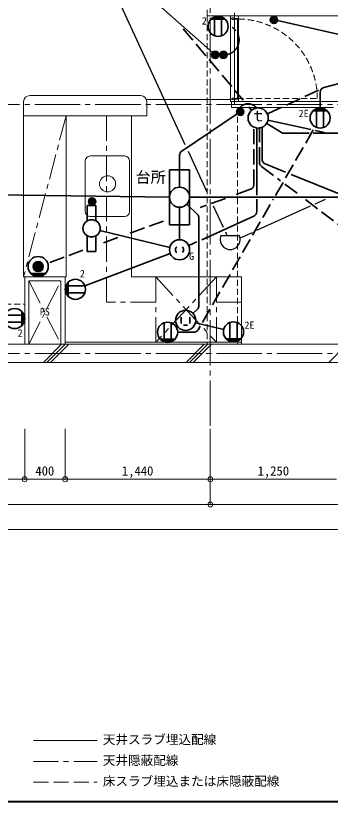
# Model space of a CAD drawing. Units: millimetres at full size, sheet at 1:50. Extents: x -9674 to 9699, y -6794 to 6791.
# Drawn here: x -4531 to -1414, y -6794 to 1015 of the extents above; entities that cross this region are included whole.
import ezdxf
from ezdxf.enums import TextEntityAlignment as Align

# ---------------------------------------------------------------- set-up
doc = ezdxf.new("R2010")
doc.units = ezdxf.units.MM
doc.header["$LTSCALE"] = 50
doc.header["$PDMODE"] = 32
doc.header["$PDSIZE"] = 50
for name, pattern in [('CHAIN1', [8, 5, -1, 1, -1]), ('CHAIN2', [12, 9, -1, 1, -1]), ('DASHED1', [1.8, 1.2, -0.6]), ('DASHED3', [4, 3, -1])]:
    doc.linetypes.add(name, pattern=pattern)
for name, color, linetype, lineweight in [('0-0_図面枠', 7, 'Continuous', 9), ('1-0_芯', 134, 'CHAIN2', 9), ('1-1_躯体', 134, 'Continuous', 9), ('1-2_間仕切', 134, 'Continuous', 9), ('1-3_建具', 134, 'Continuous', 9), ('1-5_設備', 134, 'Continuous', 9), ('1-7_その他', 134, 'DASHED1', 9), ('1-8_ハッチ', 134, 'Continuous', 9), ('1-B_寸法', 134, 'Continuous', 9), ('1-C_梁', 134, 'DASHED1', 9), ('2-0_芯', 2, 'Continuous', 35), ('2-E', 2, 'Continuous', 35), ('3-3', 1, 'Continuous', 25), ('3-E', 3, 'Continuous', 35)]:
    doc.layers.add(name, color=color, linetype=linetype, lineweight=lineweight)
doc.layers.add('1-A_文字', color=134, linetype='Continuous')
doc.styles.add('ＭＳ ゴシック', font='')
doc.styles.get('ＭＳ ゴシック').set_extended_font_data('MS Gothic')

msp = doc.modelspace()

# ---------------------------------------------------------------- linework, layer by layer
at = {"layer": '0-0_図面枠'}
for p, q in [((-9673.92, -6793.93), (9698.92, -6793.93)), ((-9672.16, -6792.16), (9697.16, -6792.16)), ((-9670.4, -6790.4), (9695.4, -6790.4)), ((9693.64, -6788.64), (-9668.64, -6788.64)), ((-9666.87, -6786.88), (9691.87, -6786.88)), ((-9665.11, -6785.11), (9690.11, -6785.11)), ((-9663.35, -6783.35), (9688.35, -6783.35))]:
    msp.add_line(p, q, dxfattribs=at)
at = {"layer": '1-0_芯'}
for p, q in [((-2602.71, 4592.91), (-2602.71, -3087.09)), ((-2362.71, 1042.91), (-2362.71, 132.91)), ((-8542.71, 132.91), (8067.29, 132.91)), ((-8542.71, -2337.09), (8067.29, -2337.09))]:
    msp.add_line(p, q, dxfattribs=at)
at = {"layer": '1-1_躯体'}
for p, q in [((5957.29, -2247.09), (-6742.71, -2247.09)), ((5957.29, -2427.09), (-6742.71, -2427.09))]:
    msp.add_line(p, q, dxfattribs=at)
at = {"layer": '1-2_間仕切'}
for p, q in [((-2632.71, 1072.91), (-2632.71, 1012.91)), ((-2632.71, 1012.91), (117.29, 1012.91)), ((-2392.71, 162.91), (-2392.71, 102.91)), ((-752.71, 162.91), (-2392.71, 162.91)), ((-2392.71, 102.91), (-1382.71, 102.91)), ((-4442.71, -2247.09), (-4442.71, -1577.09)), ((-4442.71, -1577.09), (-4042.71, -1577.09)), ((-4402.71, -2247.09), (-4402.71, -1617.09)), ((-4402.71, -1617.09), (-4082.71, -1617.09)), ((-4082.71, -2247.09), (-4082.71, -1617.09)), ((-4042.71, -2247.09), (-4042.71, -1577.09))]:
    msp.add_line(p, q, dxfattribs=at)
at = {"layer": '1-3_建具'}
for p, q in [((-2402.71, 987.91), (-2402.71, 1012.91)), ((-2387.71, 987.91), (-2402.71, 987.91)), ((-2402.71, 987.91), (-2402.71, 187.91)), ((-2387.71, 992.91), (-2387.71, 977.91)), ((-2367.71, 992.91), (-2387.71, 992.91)), ((-2367.71, 977.91), (-2387.71, 977.91)), ((-2367.71, 992.91), (-2367.71, 977.91)), ((-2367.71, 987.91), (-2322.71, 987.91)), ((-2332.71, 982.91), (-2362.71, 982.91)), ((-2362.71, 982.91), (-2362.71, 192.91)), ((-2332.71, 192.91), (-2332.71, 982.91)), ((-2402.71, 162.91), (-2402.71, 187.91)), ((-2387.71, 187.91), (-2402.71, 187.91)), ((-2322.71, 162.91), (-2402.71, 162.91)), ((-2387.71, 197.91), (-2387.71, 182.91)), ((-2367.71, 197.91), (-2387.71, 197.91)), ((-2387.71, 182.91), (-2367.71, 182.91)), ((-2367.71, 182.91), (-2367.71, 197.91)), ((-2362.71, 192.91), (-2332.71, 192.91)), ((-2322.71, 162.91), (-2322.71, 187.91))]:
    msp.add_line(p, q, dxfattribs=at)
at = {"layer": '1-3_建具', "linetype": 'DASHED1'}
msp.add_line((-2332.71, 192.91), (-1542.71, 192.91), dxfattribs=at)
at = {"layer": '1-3_建具'}
for points in [[(-2322.71, 987.91), (-2322.71, 1012.91), (-2402.71, 1012.91)], [(-2367.71, 187.91), (-2322.71, 187.91), (-2322.71, 987.91)]]:
    msp.add_lwpolyline(points, dxfattribs=at)
at = {"layer": '1-3_建具', "linetype": 'DASHED1'}
msp.add_arc((-2332.71, 192.91), 790, 0, 90, dxfattribs=at)
at = {"layer": '1-5_設備'}
for p, q in [((-4452.71, 162.91), (-4452.71, -1577.09)), ((-3292.71, 222.91), (-4392.71, 222.91)), ((-3236.14, 182.91), (-2402.71, 182.91)), ((-4032.71, 22.91), (-4032.71, -1577.09)), ((-3382.71, 22.91), (-3382.71, -1577.09)), ((-3792.71, -377.09), (-3452.71, -377.09)), ((-3842.71, -427.09), (-3842.71, -927.09)), ((-3402.71, -927.09), (-3402.71, -427.09)), ((-3792.71, -977.09), (-3452.71, -977.09)), ((-4452.71, -1577.09), (-4442.71, -1577.09)), ((-4042.71, -1577.09), (-4032.71, -1577.09)), ((-2292.71, -1577.09), (-3382.71, -1577.09)), ((-2292.71, -2247.09), (-2292.71, -1577.09)), ((-2292.71, -2227.09), (-4042.71, -2227.09))]:
    msp.add_line(p, q, dxfattribs=at)
at = {"layer": '1-5_設備', "linetype": 'CHAIN1'}
for p, q in [((-4032.71, 22.91), (-4452.71, -1577.09)), ((-3632.71, 22.91), (-3632.71, -1827.09)), ((-3142.71, -2227.09), (-3142.71, -1577.09)), ((-3142.71, -1577.09), (-2542.71, -2227.09)), ((-2542.71, -1577.09), (-3142.71, -2227.09)), ((-2542.71, -2227.09), (-2542.71, -1577.09)), ((-3142.71, -1827.09), (-3632.71, -1827.09)), ((-2292.71, -1827.09), (-2542.71, -1827.09))]:
    msp.add_line(p, q, dxfattribs=at)
at = {"layer": '1-5_設備'}
msp.add_lwpolyline([(-3232.71, 162.91), (-3232.71, 22.91), (-4452.71, 22.91)], dxfattribs=at)
msp.add_circle((-3621.08, -653.71), 80, dxfattribs=at)
for centre, radius, start, end in [((-4392.71, 162.91), 60, 90, 180), ((-3292.71, 162.91), 60, 0, 90), ((-3792.71, -427.09), 50, 90, 180), ((-3452.71, -427.09), 50, 0, 90), ((-3792.71, -927.09), 50, 180, 270), ((-3452.71, -927.09), 50, 270, 0)]:
    msp.add_arc(centre, radius, start, end, dxfattribs=at)
at = {"layer": '1-7_その他', "linetype": 'CHAIN1'}
for p, q in [((-4402.71, -1617.09), (-4082.71, -2247.09)), ((-4402.71, -2247.09), (-4082.71, -1617.09))]:
    msp.add_line(p, q, dxfattribs=at)
at = {"layer": '1-8_ハッチ'}
for p, q in [((-4257.1, -2427.09), (-4077.1, -2247.09)), ((-4221.74, -2427.09), (-4041.74, -2247.09)), ((-4186.39, -2427.09), (-4006.39, -2247.09)), ((-2842.88, -2427.09), (-2662.88, -2247.09)), ((-2807.53, -2427.09), (-2627.53, -2247.09)), ((-2772.17, -2427.09), (-2592.17, -2247.09)), ((-1428.67, -2427.09), (-1248.67, -2247.09))]:
    msp.add_line(p, q, dxfattribs=at)
at = {"layer": '1-B_寸法'}
for p, q in [((-4442.71, -3087.09), (-4442.71, -3587.09)), ((-4042.71, -3087.09), (-4042.71, -3587.09)), ((-2602.71, -3087.09), (-2602.71, -3837.09)), ((-6802.71, -3587.09), (-4442.71, -3587.09)), ((-4442.71, -3587.09), (-4042.71, -3587.09)), ((-4042.71, -3587.09), (-2602.71, -3587.09)), ((-2602.71, -3587.09), (-1352.71, -3587.09)), ((-6802.71, -3837.09), (-2602.71, -3837.09)), ((-2602.71, -3837.09), (1897.29, -3837.09)), ((-6802.71, -4087.09), (6297.29, -4087.09))]:
    msp.add_line(p, q, dxfattribs=at)
for p in [(-4442.71, -3587.09), (-4042.71, -3587.09), (-2602.71, -3587.09), (-2602.71, -3837.09)]:
    msp.add_point(p, dxfattribs=at)
at = {"layer": '1-C_梁'}
for p, q in [((-2632.71, 1012.91), (-2632.71, -2247.09)), ((-2332.71, 102.91), (-2332.71, -2247.09)), ((-6707.71, -1847.09), (-4442.71, -1847.09))]:
    msp.add_line(p, q, dxfattribs=at)
at = {"layer": '2-0_芯'}
for p, q in [((-4591.56, 2440.03), (-2582.16, 650.95)), ((-2597.08, 980.32), (-2454.25, 980.32)), ((-2594.01, 983.32), (-2457.33, 983.32)), ((-2586.98, 989.32), (-2464.36, 989.32)), ((-2578.35, 995.33), (-2472.99, 995.33)), ((-2567.13, 1001.32), (-2484.2, 1001.32)), ((-2560.67, 1004), (-2560.67, 816.61)), ((-2549.99, 1007.32), (-2501.35, 1007.32)), ((-2490.67, 1004), (-2490.67, 816.61)), ((-2001.02, 996.53), (-2001.02, 953.32)), ((-1991.42, 1005.38), (-1991.42, 944.46)), ((-1981.82, 1009.63), (-1981.82, 940.22)), ((-1972.21, 1010.93), (-1972.21, 938.92)), ((-1962.61, 1009.63), (-1962.61, 940.22)), ((-1953.01, 1005.38), (-1953.01, 944.46)), ((-1943.41, 996.53), (-1943.41, 953.32)), ((-438.96, 625.99), (-1937.1, 966.93)), ((-2584.07, 648.61), (-2584.07, 605.4)), ((-2574.47, 657.47), (-2574.47, 596.55)), ((-2564.87, 661.71), (-2564.87, 592.3)), ((-2555.26, 663.02), (-2555.26, 591)), ((-2545.66, 661.71), (-2545.66, 592.3)), ((-2536.06, 657.47), (-2536.06, 596.55)), ((-2526.46, 648.61), (-2526.46, 605.4)), ((-2500.72, 648.61), (-2500.72, 605.4)), ((-2491.12, 657.47), (-2491.12, 596.55)), ((-2481.52, 661.71), (-2481.52, 592.3)), ((-2471.92, 663.02), (-2471.92, 591)), ((-2462.31, 661.71), (-2462.31, 592.3)), ((-2452.71, 657.47), (-2452.71, 596.55)), ((-2443.11, 648.61), (-2443.11, 605.4)), ((-1477.16, 303.79), (-438.2, 570.14)), ((-1514.74, 255.36), (-1514.74, 99.8)), ((-2334.7, 82.48), (-2334.7, 39.27)), ((-2325.1, 91.33), (-2325.1, 30.41)), ((-2315.5, 95.58), (-2315.5, 26.17)), ((-2305.9, 96.88), (-2305.9, 24.87)), ((-2296.29, 95.58), (-2296.29, 26.17)), ((-2286.69, 91.33), (-2286.69, 30.41)), ((-2277.09, 82.48), (-2277.09, 39.27)), ((-1576.05, 78.79), (-1453.43, 78.79)), ((-1567.42, 84.79), (-1462.06, 84.79)), ((-1556.21, 90.79), (-1473.28, 90.79)), ((-1549.74, 93.47), (-1549.74, -93.92)), ((-1539.06, 96.79), (-1490.42, 96.79)), ((-1479.74, 93.47), (-1479.74, -93.92)), ((-2885.52, -328.5), (-2335.79, 40.79)), ((-1586.16, 69.79), (-1443.33, 69.79)), ((-1583.08, 72.79), (-1446.4, 72.79)), ((-2142.8, -765.56), (-2142.8, -98.95)), ((-2907.64, -370), (-2907.64, -686.47)), ((-3007.64, -513.48), (-2807.65, -513.48)), ((-3007.64, -513.48), (-3007.64, -1059.45)), ((-2807.65, -513.48), (-2807.65, -1059.45)), ((-5522.62, -752.72), (-3007.64, -785.17)), ((-3803.63, -850.39), (-3803.63, -807.18)), ((-3794.03, -859.24), (-3794.03, -798.32)), ((-3784.43, -863.49), (-3784.43, -794.08)), ((-3774.83, -864.79), (-3774.83, -792.78)), ((-3765.23, -863.49), (-3765.23, -794.08)), ((-3755.62, -859.24), (-3755.62, -798.32)), ((-3746.02, -850.39), (-3746.02, -807.18)), ((-2730.68, -958.71), (-2835.99, -856.21)), ((-694.99, -786.46), (-2807.65, -786.46)), ((-2142.8, -929.63), (-2142.8, -805.7)), ((-2907.64, -886.46), (-2907.64, -1208.38)), ((-2715.55, -1862.95), (-2715.55, -994.54)), ((-2172.17, -975.18), (-2688.05, -1208.89)), ((-3007.64, -1059.45), (-2807.65, -1059.45)), ((-3004.8, -1284.7), (-3696.43, -1116.17)), ((-2737.09, -1231.11), (-2816.56, -1267.11)), ((-3001.11, -1343.91), (-3846.54, -1665.37)), ((-4019.04, -1639.61), (-4019.04, -1762.23)), ((-4013.04, -1632.58), (-4013.04, -1769.26)), ((-4010.04, -1629.51), (-4010.04, -1772.34)), ((-4037.04, -1676.6), (-4037.04, -1725.24)), ((-4033.72, -1665.92), (-3846.33, -1665.92)), ((-4031.04, -1659.46), (-4031.04, -1742.39)), ((-4025.05, -1648.24), (-4025.05, -1753.6)), ((-4033.72, -1735.92), (-3846.33, -1735.92)), ((-4472.18, -1919.93), (-4472.18, -2062.76)), ((-4469.18, -1923.01), (-4469.18, -2059.69)), ((-4463.18, -1930.04), (-4463.18, -2052.66)), ((-4457.18, -1938.67), (-4457.18, -2044.03)), ((-4451.18, -1949.88), (-4451.18, -2032.81)), ((-2731.22, -1899.3), (-2774.68, -1940.34)), ((-4635.89, -1956.35), (-4448.5, -1956.35)), ((-4635.89, -2026.35), (-4448.5, -2026.35)), ((-4445.18, -1967.03), (-4445.18, -2015.67)), ((-2408.06, -2217.66), (-2408.06, -2030.27)), ((-2338.06, -2217.66), (-2338.06, -2030.27)), ((-3060.86, -2221.13), (-3060.86, -2033.73)), ((-2990.86, -2221.13), (-2990.86, -2033.73)), ((-2750.19, -2032.56), (-2470.26, -2100.4)), ((-2954.45, -2197.44), (-3097.28, -2197.44)), ((-2957.52, -2200.45), (-3094.21, -2200.45)), ((-2964.56, -2206.45), (-3087.17, -2206.45)), ((-2973.19, -2212.45), (-3078.54, -2212.45)), ((-2984.4, -2218.45), (-3067.33, -2218.45)), ((-3001.54, -2224.45), (-3050.19, -2224.45)), ((-2301.64, -2193.98), (-2444.47, -2193.98)), ((-2304.72, -2196.98), (-2441.4, -2196.98)), ((-2311.75, -2202.98), (-2434.37, -2202.98)), ((-2320.38, -2208.98), (-2425.74, -2208.98)), ((-2331.59, -2214.98), (-2414.52, -2214.98)), ((-2348.74, -2220.98), (-2397.38, -2220.98))]:
    msp.add_line(p, q, dxfattribs=at)
at = {"layer": '2-0_芯', "color": 5, "lineweight": 18}
msp.add_line((-4356.82, -6181.72), (-3724.84, -6181.72), dxfattribs=at)
at = {"layer": '2-0_芯', "color": 5, "linetype": 'CHAIN1', "lineweight": 18}
msp.add_line((-4356.82, -6388.63), (-3724.84, -6388.63), dxfattribs=at)
at = {"layer": '2-0_芯', "color": 5, "linetype": 'DASHED3', "lineweight": 18}
msp.add_line((-4356.82, -6595.53), (-3724.84, -6595.53), dxfattribs=at)
at = {"layer": '2-0_芯'}
for centre, radius in [((-2525.67, 910.31), 100.02), ((-1972.21, 974.92), 36.01), ((-2555.26, 627.01), 36.01), ((-2471.92, 627.01), 36.01), ((-2305.9, 60.87), 36.01), ((-1514.74, -0.22), 100.02), ((-2907.64, -786.46), 100), ((-3774.83, -828.78), 36.01), ((-2907.64, -1308.37), 100), ((-3940.03, -1700.92), 100.02), ((-4542.2, -1991.35), 100.02), ((-2847.38, -2009), 100), ((-3025.86, -2127.43), 100.02), ((-2373.06, -2123.96), 100.02)]:
    msp.add_circle(centre, radius, dxfattribs=at)
at = {"layer": '2-0_芯', "linetype": 'CHAIN1'}
for centre, radius, start, end in [((-2466.05, 774.72), 148.11, 281.70097, 74.27027), ((-2228.58, 33.45), 107.11, 37.71586, 144.44402)]:
    msp.add_arc(centre, radius, start, end, dxfattribs=at)
at = {"layer": '2-0_芯'}
for centre, radius, start, end in [((-1464.74, 255.36), 50, 104.37885, 180), ((-2857.64, -370), 50, 123.89173, 180), ((-2192.8, -929.63), 50, 294.37229, 360), ((-2765.55, -994.54), 50, 0, 45.77422), ((-2907.56, -1308.37), 40.08, 134.60828, 225.39175), ((-2907.72, -1308.37), 40.08, 314.60828, 45.39175), ((-2765.55, -1862.95), 50, 313.36469, 0)]:
    msp.add_arc(centre, radius, start, end, dxfattribs=at)
at = {"layer": '2-E', "linetype": 'DASHED3'}
for p, q in [((-1956.88, -768.84), (-1564.61, -86.92)), ((-2681.82, -2029.09), (-1978.88, -807.09)), ((-2723.97, -2102.36), (-2703.22, -2066.3)), ((-2767.31, -2127.43), (-2925.84, -2127.43))]:
    msp.add_line(p, q, dxfattribs=at)
at = {"layer": '2-E'}
for p, q in [((-3736.76, -867.88), (-3822.28, -867.88)), ((-3822.28, -867.88), (-3822.28, -1021.87)), ((-3736.76, -1021.87), (-3736.76, -867.88)), ((-3822.28, -1169.99), (-3822.28, -1323.97)), ((-3736.76, -1323.97), (-3736.76, -1169.99)), ((-3822.28, -1323.97), (-3736.76, -1323.97)), ((-2890.45, -1979), (-2890.45, -2039)), ((-2804.3, -1979), (-2804.3, -2039)), ((-2827.38, -2058.34), (-2867.38, -2058.34))]:
    msp.add_line(p, q, dxfattribs=at)
msp.add_circle((-3779.52, -1095.93), 85.52, dxfattribs=at)
at = {"layer": '2-E', "linetype": 'DASHED3'}
msp.add_arc((-2767.31, -2077.43), 50, 270, 330.09095, dxfattribs=at)
at = {"layer": '3-3'}
for p, q in [((-3730.06, 1641.79), (-2853.73, -262.77)), ((-2823.49, -328.49), (-2637.43, -732.87)), ((-1564.05, -852.74), (-1460.06, -805.45)), ((-2573.07, -872.75), (-2475.55, -1084.69)), ((-2140.71, -1114.97), (-1609.79, -873.54)), ((-2497.77, -1165.64), (-2314.4, -1165.64)), ((-2453.86, -1131.84), (-2438.3, -1165.64)), ((-2307.18, -1190.68), (-2185.43, -1135.31))]:
    msp.add_line(p, q, dxfattribs=at)
msp.add_arc((-2406.09, -1205.64), 100.03, 156.4305, 23.56947, dxfattribs=at)
at = {"layer": '3-E', "linetype": 'DASHED3'}
for p, q in [((-2872.33, 886.43), (-2276.9, 176.48)), ((-1530.36, 275.1), (-2038.09, 41.84)), ((-2222.23, 111.3), (-2193.22, 76.71)), ((-2171.39, -660.71), (-2171.39, -90.46)), ((-2115.99, -440.46), (-2115.99, -99.06)), ((-2096.18, -480.32), (-1908.4, -622.51)), ((-1862.91, -656.96), (-1713.48, -770.11)), ((-2204.26, -707.69), (-2385.06, -773.62)), ((-2452.22, -798.11), (-2703.05, -889.58)), ((-1659.78, -810.77), (-911.98, -1377.01)), ((-3068.3, -1022.77), (-3427.34, -1153.7)), ((-3520.5, -1187.67), (-3704.31, -1254.7)), ((-3864.78, -1313.21), (-4214.82, -1440.86))]:
    msp.add_line(p, q, dxfattribs=at)
at = {"layer": '3-E'}
for p, q in [((-1898.9, -144.17), (-2044.24, -53.03)), ((-1605.67, -114.33), (-2031.27, -21.27)), ((-2090.54, -408.91), (-2090.54, -92.23)), ((-1622.79, -151.8), (-1872.34, -151.8)), ((-1038.55, -151.8), (-1582.19, -151.8)), ((-1472.32, -143.49), (-1564.61, -123.31)), ((-2059.4, -455.22), (-1857.74, -537.35)), ((-1802.96, -559.66), (-1275.94, -774.29)), ((-4353.77, -1453.32), (-4353.77, -1496.91)), ((-4348.77, -1445.12), (-4348.77, -1505.12)), ((-4343.77, -1439.41), (-4343.77, -1510.82)), ((-4338.77, -1435.12), (-4338.77, -1515.12)), ((-4333.77, -1431.82), (-4333.77, -1518.42)), ((-4328.77, -1429.29), (-4328.77, -1520.94)), ((-4323.77, -1427.42), (-4323.77, -1522.81)), ((-4318.77, -1426.13), (-4318.77, -1524.11)), ((-4313.77, -1425.37), (-4313.77, -1524.87)), ((-4308.77, -1425.12), (-4308.77, -1525.12)), ((-4303.77, -1425.37), (-4303.77, -1524.87)), ((-4298.77, -1426.13), (-4298.77, -1524.11)), ((-4293.77, -1427.42), (-4293.77, -1522.81)), ((-4288.77, -1429.29), (-4288.77, -1520.94)), ((-4283.77, -1431.82), (-4283.77, -1518.42)), ((-4278.77, -1435.12), (-4278.77, -1515.12)), ((-4273.77, -1439.41), (-4273.77, -1510.82)), ((-4268.77, -1445.12), (-4268.77, -1505.12)), ((-4263.77, -1453.32), (-4263.77, -1496.91)), ((-4237.35, -1545.12), (-4380.18, -1545.12)), ((-4243.77, -1551.12), (-4373.76, -1551.12)), ((-4251.53, -1557.12), (-4366, -1557.12)), ((-4261.27, -1563.12), (-4356.26, -1563.12)), ((-4274.65, -1569.12), (-4342.88, -1569.12))]:
    msp.add_line(p, q, dxfattribs=at)
for centre, radius in [((-2128.96, 0.09), 100), ((-4308.77, -1475.12), 100), ((-4308.77, -1475.12), 50)]:
    msp.add_circle(centre, radius, dxfattribs=at)
for centre, start, end in [((-1872.34, -101.8), 237.91116, 270), ((-2040.54, -408.91), 180, 247.84099)]:
    msp.add_arc(centre, 50, start, end, dxfattribs=at)
at = {"layer": '3-E', "linetype": 'DASHED3'}
for centre, start, end in [((-2065.99, -440.46), 180, 232.86642), ((-2221.39, -660.71), 290.03484, 0)]:
    msp.add_arc(centre, 50, start, end, dxfattribs=at)

# ---------------------------------------------------------------- texts
at = {"layer": '1-A_文字', "style": 'ＭＳ ゴシック'}
for s, height, p in [('台所', 110, (-3344.02, -675.16)), ('PS', 73.31, (-4292.71, -1982.09))]:
    msp.add_text(s, height=height, dxfattribs=at).set_placement(p, align=Align.BOTTOM_LEFT)
at = {"layer": '1-B_寸法', "style": 'ＭＳ ゴシック'}
for s, p in [('400', (-4336.46, -3577.09)), ('1,440', (-3478.96, -3577.09)), ('1,250', (-2133.96, -3577.09))]:
    msp.add_text(s, height=91.64, dxfattribs=at).set_placement(p, align=Align.BOTTOM_LEFT)
at = {"layer": '2-0_芯', "color": 7, "style": 'ＭＳ ゴシック'}
for s, p in [('2', (-2686.87, 905.72)), ('2E', (-1727.77, -13.54)), ('2', (-3895.45, -1603.87)), ('2E', (-2265.12, -2115.19)), ('2', (-4512.32, -2193.4))]:
    msp.add_text(s, height=73.31, dxfattribs=at).set_placement(p, align=Align.BOTTOM_LEFT)
at = {"layer": '2-E', "color": 7, "style": 'ＭＳ ゴシック'}
for s, height, p in [('ｔ', 110, (-2203.96, -65.84)), ('G', 73.31, (-2813.51, -1431.12)), ('天井スラブ埋込配線', 91.64, (-3668.17, -6244.22)), ('天井隠蔽配線', 91.64, (-3668.17, -6451.13)), ('床スラブ埋込または床隠蔽配線', 91.64, (-3668.17, -6658.03))]:
    msp.add_text(s, height=height, dxfattribs=at).set_placement(p, align=Align.BOTTOM_LEFT)

doc.saveas('drawing.dxf')
